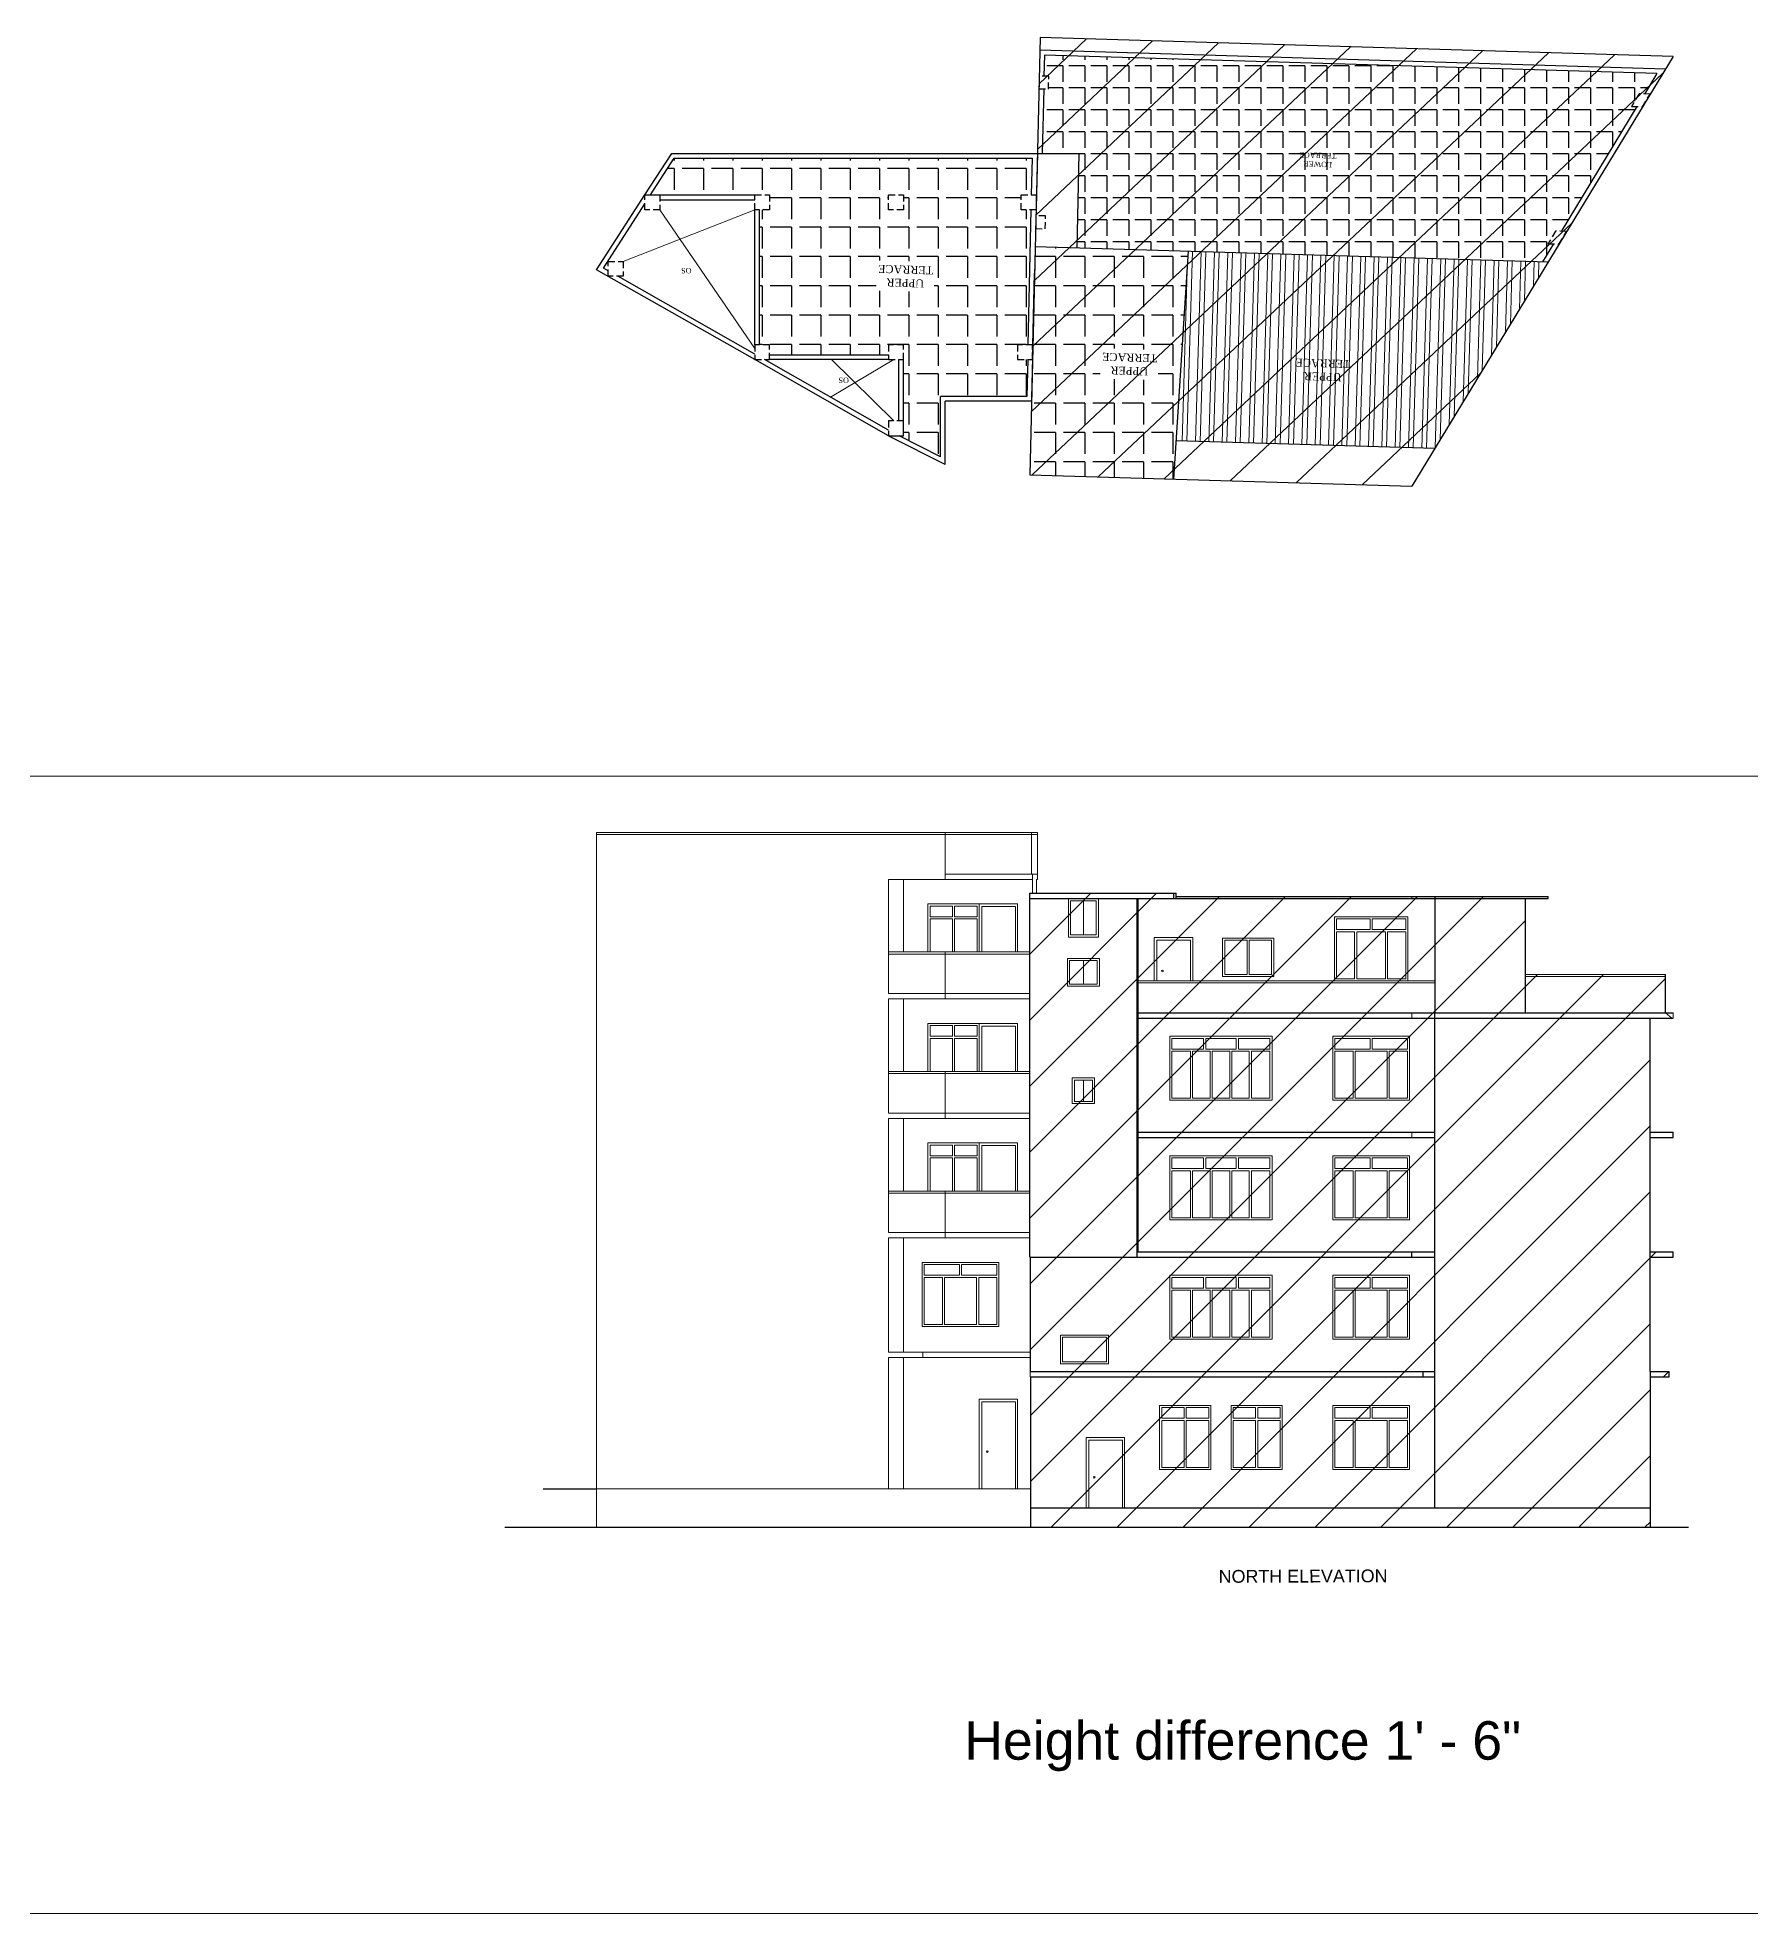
# Model space of a CAD drawing. Header units: inches. Extents: x 4069 to 291496, y -47643 to 12535.
# Drawn here: x 133233 to 134839, y -24547 to -22789 of the extents above; entities that cross this region are included whole.
import ezdxf

# ---------------------------------------------------------------- set-up
doc = ezdxf.new("R2010")
doc.units = ezdxf.units.IN
doc.header["$LTSCALE"] = 5
doc.header["$MEASUREMENT"] = 0
doc.linetypes.add('HIDDEN', pattern=[0.375, 0.25, -0.125])
for name, color, linetype, lineweight in [('A-WALL', 7, 'Continuous', 9), ('DOOR', 62, 'Continuous', 0), ('Railing', 43, 'Continuous', 18), ('win', 5, 'Continuous', 18)]:
    doc.layers.add(name, color=color, linetype=linetype, lineweight=lineweight)
for name, color, linetype in [('column', 4, 'Continuous'), ('TEXT', 6, 'Continuous'), ('WALL', 7, 'Continuous')]:
    doc.layers.add(name, color=color, linetype=linetype)
doc.styles.add('DIMTEXT', font='arial.ttf', dxfattribs={"height": 8})
doc.styles.add('ordinary', font='times.ttf')
doc.styles.get("Standard").update_dxf_attribs({"font": 'arial.ttf'})
pattern_1 = [(180, (260110.024, -46122.01), (-3e-15, -27.5), [20, -7.5]), (270, (260110.024, -46122.01), (27.5, -5e-15), [20, -7.5])]

msp = doc.modelspace()

# ---------------------------------------------------------------- hatches: boundary and pattern name
at = {"layer": 'A-WALL', "ltscale": 5}
h = msp.add_hatch(dxfattribs=at)
h.set_pattern_fill('STEEL', color=254, scale=100, angle=223.28998543, style=0)
h.set_pattern_definition([(268.28999, (148377.755, -24334.018), (12.494433, -0.373012), []), (268.28999, (148382.04, -24338.567), (12.494433, -0.373012), [])])
h.paths.add_polyline_path([(134463.13289, -23113.63856), (134409.54556, -23112.03838), (134410.25945, -23088.13141), (134463.84678, -23089.73158)], flags=24)
h.paths.add_polyline_path([(134300.9301, -23167.3412), (134543.19912, -23174.57396), (134649.53669, -22999.66928), (134312.20707, -22989.59856)])
at = {"layer": 'WALL', "linetype": 'ByBlock', "ltscale": 5, "true_color": 0xf8991e}
h = msp.add_hatch(dxfattribs=at)
h.set_pattern_fill('ANSI31', color=30, scale=350, angle=178.28998543)
h.set_pattern_definition([(223.29, (142927.443, -26365.693), (29.99899, -31.8453), [])])
h.paths.add_polyline_path([(134766.62748, -22807.07762), (134521.69265, -23209.94794), (134163.51496, -23199.25482), (134173.22914, -22789.36215)])
h = msp.add_hatch(dxfattribs=at)
h.set_pattern_fill('ANGLE', color=30, scale=75, angle=180)
h.set_pattern_definition([(180, (260110.024, -46122.01), (-3e-15, -20.625), [15, -5.625]), (270, (260110.024, -46122.01), (20.625, -4e-15), [15, -5.625])])
h.paths.add_polyline_path([(134451.14217, -22912.48122), (134415.41729, -22911.41444), (134415.89321, -22895.47645), (134451.6181, -22896.54324)], flags=24)
h.paths.add_polyline_path([(134209.66676, -22897.94453), (134207.56866, -22986.47466), (134644.36416, -22999.51486), (134654.52, -22982.81048), (134649.34747, -22982.65606), (134656.5163, -22970.86473), (134661.68882, -22971.01916), (134732.77966, -22854.0885), (134727.60714, -22853.93408), (134734.77596, -22842.14275), (134739.94849, -22842.29717), (134751.59783, -22823.13627), (134177.33629, -22805.99212), (134176.87427, -22825.48702), (134181.37235, -22825.6213), (134181.08803, -22837.61816), (134176.58995, -22837.48387), (134175.15708, -22897.94453)])
h = msp.add_hatch(dxfattribs=at)
h.set_pattern_fill('ANGLE', color=30, scale=100, angle=180)
h.set_pattern_definition(pattern_1)
h.paths.add_polyline_path([(133910.12209, -23077.22686), (133919.62209, -23077.22686), (133919.62209, -23086.72686), (134031.18888, -23086.72686), (134031.18888, -23077.22686), (134045.18888, -23077.22686), (134045.18888, -23091.22686), (134045.18888, -23162.61025), (134040.94286, -23162.61025), (134079.68888, -23182.31301), (134079.68888, -23125.72686), (134160.75626, -23125.72686), (134161.57388, -23091.22686), (134152.07515, -23091.22686), (134152.07515, -23077.22686), (134161.90568, -23077.22686), (134164.89848, -22950.94453), (134155.39975, -22950.94453), (134155.39975, -22936.94453), (134165.23027, -22936.94453), (134166.0479, -22902.44453), (133830.26381, -22902.44453), (133807.97057, -22936.94453), (133905.62209, -22936.94453), (133919.62209, -22936.94453), (133919.62209, -22950.94453), (133910.12209, -22950.94453)])
h.paths.add_polyline_path([(134045.18888, -22950.94453), (134031.18888, -22950.94453), (134031.18888, -22936.94453), (134045.18888, -22936.94453)], flags=16)
h.paths.add_polyline_path([(134074.54767, -22999.74381), (134020.37121, -22998.12604), (134019.52013, -23026.62722), (134073.6966, -23028.24498)], flags=16)
h = msp.add_hatch(dxfattribs=at)
h.set_pattern_fill('ANGLE', color=30, scale=100, angle=180)
h.set_pattern_definition(pattern_1)
h.paths.add_polyline_path([(134284.56521, -23082.15062), (134230.38875, -23080.53285), (134229.53767, -23109.03403), (134283.71414, -23110.65179)], flags=16)
h.paths.add_polyline_path([(134165.15087, -23130.22686), (134163.51496, -23199.25482), (134298.64937, -23203.28915), (134312.20707, -22989.59856), (134168.58529, -22985.31084)])
h = msp.add_hatch(dxfattribs=at)
h.set_pattern_fill('ANSI31', color=30, scale=350)
h.set_pattern_definition([(45, (126910.156, -20012.41), (-30.93592, 30.93592), [])])
h.paths.add_polyline_path([(134163.51496, -23591.376), (134163.51496, -23932.376), (134164.36791, -23932.376), (134164.36791, -24185.376), (134745.12101, -24185.376), (134745.12101, -24044.376), (134763.04307, -24044.376), (134763.04307, -24039.376), (134745.12101, -24039.376), (134745.12101, -23932.376), (134766.62748, -23932.376), (134766.62748, -23927.376), (134745.12101, -23927.376), (134745.12101, -23820.376), (134766.62748, -23820.376), (134766.62748, -23815.376), (134745.12101, -23815.376), (134745.12101, -23708.376), (134759.45866, -23708.376), (134766.62748, -23708.376), (134766.62748, -23703.376), (134759.45866, -23703.376), (134759.45866, -23667.376), (134628.03021, -23667.376), (134628.03021, -23594.376), (134301.19921, -23594.376), (134301.19921, -23591.376)])

# ---------------------------------------------------------------- linework, layer by layer
at = {"layer": 'A-WALL', "lineweight": 30}
for p, q in [((134173.22914, -22789.36215), (134163.51496, -23199.25482)), ((134759.45866, -22818.86894), (134172.94483, -22801.35901)), ((134766.62748, -22807.07762), (134173.22914, -22789.36215)), ((134177.33629, -22805.99212), (134176.87427, -22825.48702)), ((134751.59783, -22823.13627), (134177.33629, -22805.99212)), ((134766.62748, -22807.07762), (134521.69265, -23209.94794)), ((134176.58995, -22837.48387), (134175.15708, -22897.94453)), ((134751.59783, -22823.13627), (134739.94849, -22842.29717)), ((134732.77966, -22854.0885), (134661.68882, -22971.01916)), ((133802.61283, -22936.94453), (133827.81388, -22897.94453)), ((133807.97057, -22936.94453), (133830.26381, -22902.44453)), ((133827.81388, -22897.94453), (134209.66676, -22897.94453)), ((133830.26381, -22902.44453), (134166.0479, -22902.44453)), ((134170.65581, -22897.94453), (134165.22086, -23127.27367)), ((134165.23027, -22936.94453), (134166.0479, -22902.44453)), ((134209.66676, -22897.94453), (134207.56866, -22986.47466)), ((133757.37621, -23006.95064), (133802.61283, -22936.94453)), ((133802.61283, -22936.94453), (133905.62209, -22936.94453)), ((133816.61283, -22941.44453), (133905.62209, -22941.44453)), ((133763.74079, -23005.3925), (133802.61283, -22945.23592)), ((133905.62209, -23077.22686), (133905.62209, -22950.44453)), ((133910.12209, -23077.22686), (133910.12209, -22950.94453)), ((134161.90568, -23077.22686), (134164.89848, -22950.94453)), ((134168.58529, -22985.31084), (134649.53669, -22999.66928)), ((134298.64937, -23203.28915), (134312.20707, -22989.59856)), ((134654.52, -22982.81048), (134644.36416, -22999.51486)), ((133905.62209, -23091.22686), (133757.37621, -23006.95064)), ((133768.23545, -23007.94767), (133763.74079, -23005.3925)), ((133905.62209, -23086.05053), (133777.34086, -23013.124)), ((134166.07515, -23091.22686), (134167.9927, -23010.31529)), ((134031.18888, -23162.61025), (133905.62209, -23091.22686)), ((134031.18888, -23157.43392), (133914.72751, -23091.22686)), ((133919.62209, -23086.72686), (134031.18888, -23086.72686)), ((134031.18888, -23091.22686), (133919.62209, -23091.22686)), ((134040.68888, -23148.61025), (134040.68888, -23091.22686)), ((134045.18888, -23162.61025), (134045.18888, -23091.22686)), ((134161.57388, -23091.22686), (134160.75626, -23125.72686)), ((134166.07515, -23091.22686), (134165.15087, -23130.22686)), ((134079.68888, -23182.31301), (134079.68888, -23125.72686)), ((134160.75626, -23125.72686), (134079.68888, -23125.72686)), ((134084.18888, -23189.64971), (134084.18888, -23130.22686)), ((134165.15087, -23130.22686), (134084.18888, -23130.22686)), ((134031.18888, -23162.61025), (134045.18888, -23162.61025)), ((134032.66269, -23163.4481), (134031.18888, -23162.61025)), ((134084.18888, -23189.64971), (134032.66269, -23163.4481)), ((134079.68888, -23182.31301), (134040.94286, -23162.61025)), ((134543.19912, -23174.57396), (134300.9301, -23167.3412)), ((134163.51496, -23199.25482), (134521.69265, -23209.94794))]:
    msp.add_line(p, q, dxfattribs=at)
at = {"layer": 'A-WALL', "ltscale": 5}
for p, q in [((133905.62209, -22950.94453), (133782.23545, -22999.124)), ((133816.61283, -22950.94453), (133905.62209, -23080.8742)), ((134036.18888, -23091.22686), (133976.78711, -23126.50708)), ((134036.18888, -23148.61025), (133977.5109, -23091.22686)), ((133757.37621, -23573.376), (133757.37621, -23534.376)), ((134084.18888, -23534.376), (134084.18888, -23578.376)), ((134165.15087, -23534.376), (134165.15087, -23573.376)), ((134170.65581, -23534.376), (134170.65581, -23578.376)), ((133757.37621, -24185.376), (133757.37621, -23573.376)), ((134084.18888, -23573.376), (134170.65581, -23573.376)), ((134166.07515, -23591.376), (134166.07515, -23573.376)), ((134031.18888, -23578.376), (134166.07515, -23578.376)), ((134031.18888, -23578.376), (134031.18888, -23685.376)), ((134045.18888, -23646.376), (134045.18888, -23578.376)), ((134169.73154, -23591.376), (134169.73154, -23578.376)), ((134170.65581, -23578.376), (134169.73154, -23578.376)), ((134521.69265, -23594.376), (134521.69265, -23596.376)), ((134084.18888, -23685.376), (134084.18888, -23646.376)), ((134031.18888, -23685.376), (134163.51496, -23685.376)), ((134031.18888, -23690.376), (134163.51496, -23690.376)), ((134031.18888, -23690.376), (134031.18888, -23797.376)), ((134045.18888, -23758.376), (134045.18888, -23690.376)), ((134084.18888, -23685.376), (134084.18888, -23690.376)), ((134521.69265, -23703.376), (134521.69265, -23708.376)), ((134765.56231, -23708.376), (134759.45866, -23703.376)), ((134766.62748, -23708.376), (134766.62748, -23703.376)), ((134084.18888, -23797.376), (134084.18888, -23758.376)), ((134031.18888, -23797.376), (134163.51496, -23797.376)), ((134031.18888, -23802.376), (134163.51496, -23802.376)), ((134031.18888, -23802.376), (134031.18888, -23909.376)), ((134045.18888, -23870.376), (134045.18888, -23802.376)), ((134084.18888, -23797.376), (134084.18888, -23802.376)), ((134521.69265, -23820.376), (134521.69265, -23815.376)), ((134084.18888, -23909.376), (134084.18888, -23870.376)), ((134031.18888, -23909.376), (134163.51496, -23909.376)), ((134084.18888, -23909.376), (134084.18888, -23914.376)), ((134031.18888, -23914.376), (134163.51496, -23914.376)), ((134031.18888, -24021.376), (134031.18888, -23914.376)), ((134045.18888, -24021.376), (134045.18888, -23914.376)), ((134031.18888, -24021.376), (134164.36791, -24021.376)), ((134031.18888, -24026.376), (134164.36791, -24026.376)), ((134031.18888, -24149.376), (134031.18888, -24026.376)), ((134045.18888, -24149.376), (134045.18888, -24026.376)), ((134063.18888, -24026.376), (134063.18888, -24021.376)), ((134163.94143, -24044.376), (134163.94143, -24039.376)), ((133757.37621, -24149.376), (134164.36791, -24149.376))]:
    msp.add_line(p, q, dxfattribs=at)
msp.add_lwpolyline([(131627.1187, -23481.74619), (137443.05024, -23481.74619), (137443.05024, -24547.45177), (131627.1187, -24547.45177)], close=True, dxfattribs=at)
for centre in [(134287.96585, -23664.14055), (134123.72467, -24114.626), (134223.99427, -24138.626)]:
    msp.add_circle(centre, 0.7664, dxfattribs=at)
at = {"layer": 'DOOR', "lineweight": 13}
for p, q in [((134116.07515, -23646.376), (134116.07515, -23601.376)), ((134116.07515, -23601.376), (134116.07515, -23646.376)), ((134116.07515, -23601.376), (134152.07515, -23601.376)), ((134118.57515, -23603.876), (134118.57515, -23646.376)), ((134118.57515, -23603.876), (134150.07515, -23603.876)), ((134150.07515, -23646.376), (134150.07515, -23603.876)), ((134152.07515, -23646.376), (134152.07515, -23601.376)), ((134280.31633, -23673.376), (134280.31633, -23632.89055)), ((134280.31633, -23632.89055), (134280.31633, -23673.376)), ((134280.31633, -23632.89055), (134316.3003, -23632.89055)), ((134282.81633, -23635.39055), (134282.81633, -23673.376)), ((134282.81633, -23635.39055), (134314.3003, -23635.39055)), ((134314.3003, -23673.376), (134314.3003, -23635.39055)), ((134316.3003, -23673.376), (134316.3003, -23632.89055)), ((134116.07515, -23758.376), (134116.07515, -23713.376)), ((134116.07515, -23713.376), (134116.07515, -23758.376)), ((134116.07515, -23713.376), (134152.07515, -23713.376)), ((134118.57515, -23715.876), (134118.57515, -23758.376)), ((134118.57515, -23715.876), (134150.07515, -23715.876)), ((134150.07515, -23758.376), (134150.07515, -23715.876)), ((134152.07515, -23758.376), (134152.07515, -23713.376)), ((134116.07515, -23870.376), (134116.07515, -23825.376)), ((134116.07515, -23825.376), (134116.07515, -23870.376)), ((134116.07515, -23825.376), (134152.07515, -23825.376)), ((134118.57515, -23827.876), (134118.57515, -23870.376)), ((134118.57515, -23827.876), (134150.07515, -23827.876)), ((134150.07515, -23870.376), (134150.07515, -23827.876)), ((134152.07515, -23870.376), (134152.07515, -23825.376)), ((134116.07515, -24142.44414), (134116.07515, -24065.376)), ((134116.07515, -24065.376), (134116.07515, -24149.376)), ((134116.07515, -24065.376), (134152.07515, -24065.376)), ((134118.57515, -24067.876), (134118.57515, -24149.376)), ((134118.57515, -24067.876), (134150.07515, -24067.876)), ((134150.07515, -24149.376), (134150.07515, -24067.876)), ((134152.07515, -24149.376), (134152.07515, -24065.376)), ((134216.34475, -24160.44414), (134216.34475, -24101.376)), ((134216.34475, -24101.376), (134216.34475, -24167.376)), ((134216.34475, -24101.376), (134252.32872, -24101.376)), ((134252.32872, -24167.376), (134252.32872, -24101.376)), ((134218.84475, -24103.876), (134218.84475, -24167.376)), ((134218.84475, -24103.876), (134250.32872, -24103.876)), ((134250.32872, -24167.376), (134250.32872, -24103.876))]:
    msp.add_line(p, q, dxfattribs=at)
at = {"layer": 'Railing', "color": 30}
for p, q in [((133757.37621, -23534.376), (134170.65581, -23534.376)), ((133757.37621, -23536.376), (134170.65581, -23536.376)), ((134031.18888, -23646.376), (134163.51496, -23646.376)), ((134031.18888, -23648.376), (134163.51496, -23648.376)), ((134265.32301, -23673.376), (134543.19912, -23673.376)), ((134265.32301, -23675.376), (134543.19912, -23675.376)), ((134628.03021, -23667.376), (134759.45866, -23667.376)), ((134628.03021, -23669.376), (134759.45866, -23669.376)), ((134031.18888, -23758.376), (134163.51496, -23758.376)), ((134031.18888, -23760.376), (134163.51496, -23760.376)), ((134031.18888, -23870.376), (134163.51496, -23870.376)), ((134031.18888, -23872.376), (134163.51496, -23872.376))]:
    msp.add_line(p, q, dxfattribs=at)
at = {"layer": 'WALL', "color": 2, "linetype": 'ByBlock', "ltscale": 5}
for p, q in [((134163.51496, -23591.376), (134300.9301, -23591.376)), ((134163.51496, -23927.376), (134163.51496, -23591.376)), ((134298.64937, -23596.376), (134298.64937, -23591.376)), ((134300.9301, -23596.376), (134300.9301, -23591.376)), ((134163.51496, -23596.376), (134300.9301, -23596.376)), ((134264.24874, -23932.376), (134264.24874, -23596.376)), ((134265.32301, -23927.376), (134265.32301, -23596.376)), ((134300.9301, -23594.376), (134649.53669, -23594.376)), ((134300.9301, -23596.376), (134649.53669, -23596.376)), ((134543.19912, -23594.376), (134543.19912, -23703.376)), ((134628.03021, -23596.376), (134628.03021, -23703.376)), ((134649.53669, -23596.376), (134649.53669, -23594.376)), ((134759.45866, -23703.376), (134759.45866, -23667.376)), ((134265.32301, -23703.376), (134628.03021, -23703.376)), ((134265.32301, -23708.376), (134543.19912, -23708.376)), ((134543.19912, -24167.376), (134543.19912, -23703.376)), ((134543.19912, -23708.376), (134766.62748, -23708.376)), ((134628.03021, -23703.376), (134766.62748, -23703.376)), ((134745.12101, -23927.376), (134745.12101, -23708.376)), ((134265.32301, -23815.376), (134543.19912, -23815.376)), ((134265.32301, -23820.376), (134543.19912, -23820.376)), ((134745.12101, -23815.376), (134766.62748, -23815.376)), ((134745.12101, -23820.376), (134766.62748, -23820.376)), ((134766.62748, -23820.376), (134766.62748, -23815.376)), ((134163.51496, -23932.376), (134163.51496, -23927.376)), ((134264.24874, -23927.376), (134543.19912, -23927.376)), ((134521.69265, -23932.376), (134521.69265, -23927.376)), ((134745.12101, -23927.376), (134766.62748, -23927.376)), ((134745.12101, -24039.376), (134745.12101, -23927.376)), ((134766.62748, -23932.376), (134766.62748, -23927.376)), ((134163.51496, -23932.376), (134543.19912, -23932.376)), ((134164.36791, -24039.376), (134164.36791, -23932.376)), ((134745.12101, -23932.376), (134766.62748, -23932.376)), ((134163.94143, -24039.376), (134543.19912, -24039.376)), ((134163.94143, -24044.376), (134543.19912, -24044.376)), ((134164.36791, -24044.376), (134164.36791, -24185.376)), ((134532.44589, -24044.376), (134532.44589, -24039.376)), ((134745.12101, -24039.376), (134763.04307, -24039.376)), ((134745.12101, -24039.376), (134745.12101, -24185.376)), ((134745.12101, -24044.376), (134763.04307, -24044.376)), ((134763.04307, -24044.376), (134763.04307, -24039.376)), ((133707.29732, -24149.376), (133757.37621, -24149.376)), ((134164.36791, -24167.376), (134745.12101, -24167.376)), ((133671.29732, -24185.376), (134781.12101, -24185.376))]:
    msp.add_line(p, q, dxfattribs=at)
at = {"layer": 'WALL', "color": 2, "linetype": 'HIDDEN', "ltscale": 5}
for points in [[(134181.08803, -22837.61816), (134181.37235, -22825.6213), (134172.37619, -22825.35273), (134172.09187, -22837.34959)], [(134745.12101, -22842.4516), (134734.77596, -22842.14275), (134727.60714, -22853.93408), (134737.95219, -22854.24292)], [(133816.61283, -22950.94453), (133802.61283, -22950.94453), (133802.61283, -22936.94453), (133816.61283, -22936.94453)], [(133919.62209, -22950.94453), (133905.62209, -22950.94453), (133905.62209, -22936.94453), (133919.62209, -22936.94453)], [(134045.18888, -22950.94453), (134031.18888, -22950.94453), (134031.18888, -22936.94453), (134045.18888, -22936.94453)], [(134169.39975, -22950.94453), (134155.39975, -22950.94453), (134155.39975, -22936.94453), (134169.39975, -22936.94453)], [(134177.98423, -22968.58387), (134178.26855, -22956.58701), (134169.27239, -22956.31843), (134168.98807, -22968.31529)], [(134177.98423, -22968.58387), (134178.26855, -22956.58701), (134169.27239, -22956.31843), (134168.98807, -22968.31529)], [(134666.86134, -22971.17358), (134656.5163, -22970.86473), (134649.34747, -22982.65606), (134659.69252, -22982.9649)], [(133782.23545, -23013.124), (133768.23545, -23013.124), (133768.23545, -22999.124), (133782.23545, -22999.124)], [(133919.62209, -23077.22686), (133905.62209, -23077.22686), (133905.62209, -23091.22686), (133919.62209, -23091.22686)], [(134045.18888, -23077.22686), (134031.18888, -23077.22686), (134031.18888, -23091.22686), (134045.18888, -23091.22686)], [(134166.07515, -23077.22686), (134152.07515, -23077.22686), (134152.07515, -23091.22686), (134166.07515, -23091.22686)], [(134045.18888, -23148.61025), (134031.18888, -23148.61025), (134031.18888, -23162.61025), (134045.18888, -23162.61025)]]:
    msp.add_lwpolyline(points, close=True, dxfattribs=at)
at = {"layer": 'win'}
for p, q in [((134068.07515, -23601.376), (134116.07515, -23601.376)), ((134068.07515, -23646.376), (134068.07515, -23601.376)), ((134070.07515, -23603.376), (134091.07515, -23603.376)), ((134070.07515, -23613.376), (134070.07515, -23603.376)), ((134091.07515, -23613.376), (134091.07515, -23603.376)), ((134093.07515, -23603.376), (134114.07515, -23603.376)), ((134093.07515, -23613.376), (134093.07515, -23603.376)), ((134114.07515, -23613.376), (134114.07515, -23603.376)), ((134116.07515, -23646.376), (134116.07515, -23601.376)), ((134199.86806, -23596.376), (134199.86806, -23632.376)), ((134199.86806, -23596.376), (134227.86806, -23596.376)), ((134201.86806, -23598.376), (134201.86806, -23630.376)), ((134201.86806, -23598.376), (134225.86806, -23598.376)), ((134213.86806, -23598.376), (134213.86806, -23630.376)), ((134225.86806, -23598.376), (134225.86806, -23630.376)), ((134227.86806, -23596.376), (134227.86806, -23632.376)), ((134070.07515, -23613.376), (134091.07515, -23613.376)), ((134070.07515, -23646.376), (134070.07515, -23615.376)), ((134070.07515, -23615.376), (134091.07515, -23615.376)), ((134091.07515, -23615.376), (134091.07515, -23646.376)), ((134093.07515, -23613.376), (134114.07515, -23613.376)), ((134093.07515, -23615.376), (134114.07515, -23615.376)), ((134093.07515, -23615.376), (134093.07515, -23646.376)), ((134114.07515, -23646.376), (134114.07515, -23615.376)), ((134449.12142, -23613.376), (134518.09069, -23613.376)), ((134449.12142, -23673.376), (134449.12142, -23613.376)), ((134451.12142, -23615.376), (134482.62208, -23615.376)), ((134451.12142, -23625.376), (134451.12142, -23615.376)), ((134451.12142, -23625.376), (134482.62208, -23625.376)), ((134451.12142, -23627.376), (134468.12208, -23627.376)), ((134451.12142, -23671.376), (134451.12142, -23627.376)), ((134468.12208, -23627.376), (134468.12208, -23671.376)), ((134470.12208, -23627.376), (134497.09069, -23627.376)), ((134470.12208, -23627.376), (134470.12208, -23671.376)), ((134482.62208, -23625.376), (134482.62208, -23615.376)), ((134484.62208, -23615.376), (134516.09069, -23615.376)), ((134484.62208, -23625.376), (134484.62208, -23615.376)), ((134484.62208, -23625.376), (134516.09069, -23625.376)), ((134497.09069, -23627.376), (134497.09069, -23671.376)), ((134499.09069, -23627.376), (134516.09069, -23627.376)), ((134499.09069, -23627.376), (134499.09069, -23671.376)), ((134516.09069, -23625.376), (134516.09069, -23615.376)), ((134516.09069, -23671.376), (134516.09069, -23627.376)), ((134518.09069, -23673.376), (134518.09069, -23613.376)), ((134227.86806, -23632.376), (134199.86806, -23632.376)), ((134225.86806, -23630.376), (134201.86806, -23630.376)), ((134344.28783, -23633.376), (134392.26646, -23633.376)), ((134344.28783, -23669.376), (134344.28783, -23633.376)), ((134346.28783, -23667.376), (134346.28783, -23635.376)), ((134346.28783, -23635.376), (134367.27714, -23635.376)), ((134367.27714, -23635.376), (134367.27714, -23667.376)), ((134369.27714, -23635.376), (134369.27714, -23667.376)), ((134369.27714, -23635.376), (134390.26646, -23635.376)), ((134390.26646, -23667.376), (134390.26646, -23635.376)), ((134392.26646, -23669.376), (134392.26646, -23633.376)), ((134198.87474, -23652.376), (134198.87474, -23678.376)), ((134198.87474, -23652.376), (134228.86138, -23652.376)), ((134200.87474, -23654.376), (134200.87474, -23676.376)), ((134200.87474, -23654.376), (134226.86138, -23654.376)), ((134213.86806, -23654.376), (134213.86806, -23676.376)), ((134226.86138, -23654.376), (134226.86138, -23676.376)), ((134228.86138, -23652.376), (134228.86138, -23678.376)), ((134228.86138, -23678.376), (134198.87474, -23678.376)), ((134226.86138, -23676.376), (134200.87474, -23676.376)), ((134344.28783, -23669.376), (134392.26646, -23669.376)), ((134346.28783, -23667.376), (134367.27714, -23667.376)), ((134369.27714, -23667.376), (134390.26646, -23667.376)), ((134449.12142, -23673.376), (134518.09069, -23673.376)), ((134451.12142, -23671.376), (134468.12208, -23671.376)), ((134470.12208, -23671.376), (134497.09069, -23671.376)), ((134499.09069, -23671.376), (134516.09069, -23671.376)), ((134068.07515, -23713.376), (134116.07515, -23713.376)), ((134068.07515, -23758.376), (134068.07515, -23713.376)), ((134070.07515, -23715.376), (134091.07515, -23715.376)), ((134070.07515, -23725.376), (134070.07515, -23715.376)), ((134091.07515, -23725.376), (134091.07515, -23715.376)), ((134093.07515, -23715.376), (134114.07515, -23715.376)), ((134093.07515, -23725.376), (134093.07515, -23715.376)), ((134114.07515, -23725.376), (134114.07515, -23715.376)), ((134116.07515, -23758.376), (134116.07515, -23713.376)), ((134070.07515, -23725.376), (134091.07515, -23725.376)), ((134070.07515, -23758.376), (134070.07515, -23727.376)), ((134070.07515, -23727.376), (134091.07515, -23727.376)), ((134091.07515, -23727.376), (134091.07515, -23758.376)), ((134093.07515, -23725.376), (134114.07515, -23725.376)), ((134093.07515, -23727.376), (134114.07515, -23727.376)), ((134093.07515, -23727.376), (134093.07515, -23758.376)), ((134114.07515, -23758.376), (134114.07515, -23727.376)), ((134294.80988, -23725.376), (134390.76712, -23725.376)), ((134294.80988, -23785.376), (134294.80988, -23725.376)), ((134296.80988, -23727.376), (134326.47654, -23727.376)), ((134296.80988, -23737.376), (134296.80988, -23727.376)), ((134326.47654, -23727.376), (134326.47654, -23737.376)), ((134328.47654, -23727.376), (134357.10046, -23727.376)), ((134328.47654, -23727.376), (134328.47654, -23737.376)), ((134357.10046, -23727.376), (134357.10046, -23737.376)), ((134359.10046, -23727.376), (134388.76712, -23727.376)), ((134359.10046, -23727.376), (134359.10046, -23737.376)), ((134388.76712, -23737.376), (134388.76712, -23727.376)), ((134390.76712, -23785.376), (134390.76712, -23725.376)), ((134447.62208, -23725.376), (134519.59002, -23725.376)), ((134447.62208, -23785.376), (134447.62208, -23725.376)), ((134449.62208, -23727.376), (134482.62208, -23727.376)), ((134449.62208, -23737.376), (134449.62208, -23727.376)), ((134482.62208, -23737.376), (134482.62208, -23727.376)), ((134484.62208, -23727.376), (134517.59002, -23727.376)), ((134484.62208, -23737.376), (134484.62208, -23727.376)), ((134517.59002, -23737.376), (134517.59002, -23727.376)), ((134519.59002, -23785.376), (134519.59002, -23725.376)), ((134296.80988, -23737.376), (134326.47654, -23737.376)), ((134296.80988, -23739.376), (134314.20988, -23739.376)), ((134296.80988, -23783.376), (134296.80988, -23739.376)), ((134314.20988, -23739.376), (134314.20988, -23783.376)), ((134316.20988, -23739.376), (134332.60988, -23739.376)), ((134316.20988, -23739.376), (134316.20988, -23783.376)), ((134328.47654, -23737.376), (134357.10046, -23737.376)), ((134332.60988, -23739.376), (134332.60988, -23783.376)), ((134334.60988, -23739.376), (134350.96712, -23739.376)), ((134334.60988, -23739.376), (134334.60988, -23783.376)), ((134350.96712, -23739.376), (134350.96712, -23783.376)), ((134352.96712, -23739.376), (134369.36712, -23739.376)), ((134352.96712, -23739.376), (134352.96712, -23783.376)), ((134359.10046, -23737.376), (134388.76712, -23737.376)), ((134369.36712, -23739.376), (134369.36712, -23783.376)), ((134371.36712, -23739.376), (134388.76712, -23739.376)), ((134371.36712, -23739.376), (134371.36712, -23783.376)), ((134388.76712, -23783.376), (134388.76712, -23739.376)), ((134449.62208, -23737.376), (134482.62208, -23737.376)), ((134449.62208, -23739.376), (134466.62208, -23739.376)), ((134449.62208, -23783.376), (134449.62208, -23739.376)), ((134466.62208, -23739.376), (134466.62208, -23783.376)), ((134468.62208, -23739.376), (134498.59002, -23739.376)), ((134468.62208, -23739.376), (134468.62208, -23783.376)), ((134484.62208, -23737.376), (134517.59002, -23737.376)), ((134498.59002, -23739.376), (134498.59002, -23783.376)), ((134500.59002, -23739.376), (134517.59002, -23739.376)), ((134500.59002, -23739.376), (134500.59002, -23783.376)), ((134517.59002, -23783.376), (134517.59002, -23739.376)), ((134203.38652, -23764.376), (134203.38652, -23788.376)), ((134203.38652, -23764.376), (134224.37717, -23764.376)), ((134205.38652, -23766.376), (134205.38652, -23786.376)), ((134205.38652, -23766.376), (134222.37717, -23766.376)), ((134213.88185, -23766.376), (134213.88185, -23786.376)), ((134222.37717, -23766.376), (134222.37717, -23786.376)), ((134224.37717, -23764.376), (134224.37717, -23788.376)), ((134222.37717, -23786.376), (134205.38652, -23786.376)), ((134294.80988, -23785.376), (134390.76712, -23785.376)), ((134296.80988, -23783.376), (134314.20988, -23783.376)), ((134316.20988, -23783.376), (134332.60988, -23783.376)), ((134334.60988, -23783.376), (134350.96712, -23783.376)), ((134352.96712, -23783.376), (134369.36712, -23783.376)), ((134371.36712, -23783.376), (134388.76712, -23783.376)), ((134447.62208, -23785.376), (134519.59002, -23785.376)), ((134449.62208, -23783.376), (134466.62208, -23783.376)), ((134468.62208, -23783.376), (134498.59002, -23783.376)), ((134500.59002, -23783.376), (134517.59002, -23783.376)), ((134224.37717, -23788.376), (134203.38652, -23788.376)), ((134068.07515, -23825.376), (134116.07515, -23825.376)), ((134068.07515, -23870.376), (134068.07515, -23825.376)), ((134070.07515, -23827.376), (134091.07515, -23827.376)), ((134070.07515, -23837.376), (134070.07515, -23827.376)), ((134070.07515, -23837.376), (134091.07515, -23837.376)), ((134070.07515, -23870.376), (134070.07515, -23839.376)), ((134070.07515, -23839.376), (134091.07515, -23839.376)), ((134091.07515, -23837.376), (134091.07515, -23827.376)), ((134091.07515, -23839.376), (134091.07515, -23870.376)), ((134093.07515, -23827.376), (134114.07515, -23827.376)), ((134093.07515, -23837.376), (134093.07515, -23827.376)), ((134093.07515, -23837.376), (134114.07515, -23837.376)), ((134093.07515, -23839.376), (134114.07515, -23839.376)), ((134093.07515, -23839.376), (134093.07515, -23870.376)), ((134114.07515, -23837.376), (134114.07515, -23827.376)), ((134114.07515, -23870.376), (134114.07515, -23839.376)), ((134116.07515, -23870.376), (134116.07515, -23825.376)), ((134294.80988, -23837.376), (134390.76712, -23837.376)), ((134294.80988, -23897.376), (134294.80988, -23837.376)), ((134296.80988, -23839.376), (134326.47654, -23839.376)), ((134296.80988, -23849.376), (134296.80988, -23839.376)), ((134326.47654, -23839.376), (134326.47654, -23849.376)), ((134328.47654, -23839.376), (134357.10046, -23839.376)), ((134328.47654, -23839.376), (134328.47654, -23849.376)), ((134357.10046, -23839.376), (134357.10046, -23849.376)), ((134359.10046, -23839.376), (134388.76712, -23839.376)), ((134359.10046, -23839.376), (134359.10046, -23849.376)), ((134388.76712, -23849.376), (134388.76712, -23839.376)), ((134390.76712, -23897.376), (134390.76712, -23837.376)), ((134447.62208, -23837.376), (134519.59002, -23837.376)), ((134447.62208, -23897.376), (134447.62208, -23837.376)), ((134449.62208, -23839.376), (134482.62208, -23839.376)), ((134449.62208, -23849.376), (134449.62208, -23839.376)), ((134482.62208, -23849.376), (134482.62208, -23839.376)), ((134484.62208, -23839.376), (134517.59002, -23839.376)), ((134484.62208, -23849.376), (134484.62208, -23839.376)), ((134517.59002, -23849.376), (134517.59002, -23839.376)), ((134519.59002, -23897.376), (134519.59002, -23837.376)), ((134296.80988, -23849.376), (134326.47654, -23849.376)), ((134296.80988, -23851.376), (134314.20988, -23851.376)), ((134296.80988, -23895.376), (134296.80988, -23851.376)), ((134314.20988, -23851.376), (134314.20988, -23895.376)), ((134316.20988, -23851.376), (134332.60988, -23851.376)), ((134316.20988, -23851.376), (134316.20988, -23895.376)), ((134328.47654, -23849.376), (134357.10046, -23849.376)), ((134332.60988, -23851.376), (134332.60988, -23895.376)), ((134334.60988, -23851.376), (134350.96712, -23851.376)), ((134334.60988, -23851.376), (134334.60988, -23895.376)), ((134350.96712, -23851.376), (134350.96712, -23895.376)), ((134352.96712, -23851.376), (134369.36712, -23851.376)), ((134352.96712, -23851.376), (134352.96712, -23895.376)), ((134359.10046, -23849.376), (134388.76712, -23849.376)), ((134369.36712, -23851.376), (134369.36712, -23895.376)), ((134371.36712, -23851.376), (134388.76712, -23851.376)), ((134371.36712, -23851.376), (134371.36712, -23895.376)), ((134388.76712, -23895.376), (134388.76712, -23851.376)), ((134449.62208, -23849.376), (134482.62208, -23849.376)), ((134449.62208, -23851.376), (134466.62208, -23851.376)), ((134449.62208, -23895.376), (134449.62208, -23851.376)), ((134466.62208, -23851.376), (134466.62208, -23895.376)), ((134468.62208, -23851.376), (134498.59002, -23851.376)), ((134468.62208, -23851.376), (134468.62208, -23895.376)), ((134484.62208, -23849.376), (134517.59002, -23849.376)), ((134498.59002, -23851.376), (134498.59002, -23895.376)), ((134500.59002, -23851.376), (134517.59002, -23851.376)), ((134500.59002, -23851.376), (134500.59002, -23895.376)), ((134517.59002, -23895.376), (134517.59002, -23851.376)), ((134294.80988, -23897.376), (134390.76712, -23897.376)), ((134296.80988, -23895.376), (134314.20988, -23895.376)), ((134316.20988, -23895.376), (134332.60988, -23895.376)), ((134334.60988, -23895.376), (134350.96712, -23895.376)), ((134352.96712, -23895.376), (134369.36712, -23895.376)), ((134371.36712, -23895.376), (134388.76712, -23895.376)), ((134447.62208, -23897.376), (134519.59002, -23897.376)), ((134449.62208, -23895.376), (134466.62208, -23895.376)), ((134468.62208, -23895.376), (134498.59002, -23895.376)), ((134500.59002, -23895.376), (134517.59002, -23895.376)), ((134062.63202, -23937.376), (134134.63202, -23937.376)), ((134062.63202, -23997.376), (134062.63202, -23937.376)), ((134064.63202, -23939.376), (134097.66408, -23939.376)), ((134064.63202, -23949.376), (134064.63202, -23939.376)), ((134097.66408, -23949.376), (134097.66408, -23939.376)), ((134099.66408, -23939.376), (134132.63202, -23939.376)), ((134099.66408, -23949.376), (134099.66408, -23939.376)), ((134132.63202, -23949.376), (134132.63202, -23939.376)), ((134134.63202, -23997.376), (134134.63202, -23937.376)), ((134064.63202, -23949.376), (134097.66408, -23949.376)), ((134064.63202, -23951.376), (134081.63202, -23951.376)), ((134064.63202, -23995.376), (134064.63202, -23951.376)), ((134081.63202, -23951.376), (134081.63202, -23995.376)), ((134083.63202, -23951.376), (134113.63202, -23951.376)), ((134083.63202, -23951.376), (134083.63202, -23995.376)), ((134099.66408, -23949.376), (134132.63202, -23949.376)), ((134113.63202, -23951.376), (134113.63202, -23995.376)), ((134115.63202, -23951.376), (134132.63202, -23951.376)), ((134115.63202, -23951.376), (134115.63202, -23995.376)), ((134132.63202, -23995.376), (134132.63202, -23951.376)), ((134294.80988, -23949.376), (134390.76712, -23949.376)), ((134294.80988, -24009.376), (134294.80988, -23949.376)), ((134296.80988, -23951.376), (134326.47654, -23951.376)), ((134296.80988, -23961.376), (134296.80988, -23951.376)), ((134296.80988, -23961.376), (134326.47654, -23961.376)), ((134326.47654, -23951.376), (134326.47654, -23961.376)), ((134328.47654, -23951.376), (134357.10046, -23951.376)), ((134328.47654, -23951.376), (134328.47654, -23961.376)), ((134328.47654, -23961.376), (134357.10046, -23961.376)), ((134357.10046, -23951.376), (134357.10046, -23961.376)), ((134359.10046, -23951.376), (134388.76712, -23951.376)), ((134359.10046, -23951.376), (134359.10046, -23961.376)), ((134359.10046, -23961.376), (134388.76712, -23961.376)), ((134388.76712, -23961.376), (134388.76712, -23951.376)), ((134390.76712, -24009.376), (134390.76712, -23949.376)), ((134447.62208, -23949.376), (134519.59002, -23949.376)), ((134447.62208, -24009.376), (134447.62208, -23949.376)), ((134449.62208, -23951.376), (134482.62208, -23951.376)), ((134449.62208, -23961.376), (134449.62208, -23951.376)), ((134449.62208, -23961.376), (134482.62208, -23961.376)), ((134482.62208, -23961.376), (134482.62208, -23951.376)), ((134484.62208, -23951.376), (134517.59002, -23951.376)), ((134484.62208, -23961.376), (134484.62208, -23951.376)), ((134484.62208, -23961.376), (134517.59002, -23961.376)), ((134517.59002, -23961.376), (134517.59002, -23951.376)), ((134519.59002, -24009.376), (134519.59002, -23949.376)), ((134296.80988, -23963.376), (134314.20988, -23963.376)), ((134296.80988, -24007.376), (134296.80988, -23963.376)), ((134314.20988, -23963.376), (134314.20988, -24007.376)), ((134316.20988, -23963.376), (134332.60988, -23963.376)), ((134316.20988, -23963.376), (134316.20988, -24007.376)), ((134332.60988, -23963.376), (134332.60988, -24007.376)), ((134334.60988, -23963.376), (134350.96712, -23963.376)), ((134334.60988, -23963.376), (134334.60988, -24007.376)), ((134350.96712, -23963.376), (134350.96712, -24007.376)), ((134352.96712, -23963.376), (134369.36712, -23963.376)), ((134352.96712, -23963.376), (134352.96712, -24007.376)), ((134369.36712, -23963.376), (134369.36712, -24007.376)), ((134371.36712, -23963.376), (134388.76712, -23963.376)), ((134371.36712, -23963.376), (134371.36712, -24007.376)), ((134388.76712, -24007.376), (134388.76712, -23963.376)), ((134449.62208, -23963.376), (134466.62208, -23963.376)), ((134449.62208, -24007.376), (134449.62208, -23963.376)), ((134466.62208, -23963.376), (134466.62208, -24007.376)), ((134468.62208, -23963.376), (134498.59002, -23963.376)), ((134468.62208, -23963.376), (134468.62208, -24007.376)), ((134498.59002, -23963.376), (134498.59002, -24007.376)), ((134500.59002, -23963.376), (134517.59002, -23963.376)), ((134500.59002, -23963.376), (134500.59002, -24007.376)), ((134517.59002, -24007.376), (134517.59002, -23963.376)), ((134062.63202, -23997.376), (134134.63202, -23997.376)), ((134064.63202, -23995.376), (134081.63202, -23995.376)), ((134083.63202, -23995.376), (134113.63202, -23995.376)), ((134115.63202, -23995.376), (134132.63202, -23995.376)), ((134237.32169, -24005.376), (134192.34173, -24005.376)), ((134192.34173, -24005.376), (134192.34173, -24032.376)), ((134235.32169, -24007.376), (134194.34173, -24007.376)), ((134194.34173, -24007.376), (134194.34173, -24030.376)), ((134235.32169, -24030.376), (134235.32169, -24007.376)), ((134237.32169, -24032.376), (134237.32169, -24005.376)), ((134294.80988, -24009.376), (134390.76712, -24009.376)), ((134296.80988, -24007.376), (134314.20988, -24007.376)), ((134316.20988, -24007.376), (134332.60988, -24007.376)), ((134334.60988, -24007.376), (134350.96712, -24007.376)), ((134352.96712, -24007.376), (134369.36712, -24007.376)), ((134371.36712, -24007.376), (134388.76712, -24007.376)), ((134447.62208, -24009.376), (134519.59002, -24009.376)), ((134449.62208, -24007.376), (134466.62208, -24007.376)), ((134468.62208, -24007.376), (134498.59002, -24007.376)), ((134500.59002, -24007.376), (134517.59002, -24007.376)), ((134237.32169, -24032.376), (134192.34173, -24032.376)), ((134235.32169, -24030.376), (134194.34173, -24030.376)), ((134285.31411, -24071.376), (134333.29273, -24071.376)), ((134285.31411, -24131.376), (134285.31411, -24071.376)), ((134287.31411, -24073.376), (134308.31411, -24073.376)), ((134287.31411, -24083.376), (134287.31411, -24073.376)), ((134287.31411, -24083.376), (134308.31411, -24083.376)), ((134287.31411, -24129.376), (134287.31411, -24085.376)), ((134287.31411, -24085.376), (134308.31411, -24085.376)), ((134308.31411, -24083.376), (134308.31411, -24073.376)), ((134308.31411, -24085.376), (134308.31411, -24129.376)), ((134310.31411, -24073.376), (134331.29273, -24073.376)), ((134310.31411, -24083.376), (134310.31411, -24073.376)), ((134310.31411, -24083.376), (134331.29273, -24083.376)), ((134310.31411, -24085.376), (134331.29273, -24085.376)), ((134310.31411, -24085.376), (134310.31411, -24129.376)), ((134331.29273, -24083.376), (134331.29273, -24073.376)), ((134331.29273, -24129.376), (134331.29273, -24085.376)), ((134333.29273, -24131.376), (134333.29273, -24071.376)), ((134352.28427, -24071.376), (134400.26289, -24071.376)), ((134352.28427, -24131.376), (134352.28427, -24071.376)), ((134354.28427, -24073.376), (134375.26289, -24073.376)), ((134354.28427, -24083.376), (134354.28427, -24073.376)), ((134354.28427, -24083.376), (134375.26289, -24083.376)), ((134354.28427, -24129.376), (134354.28427, -24085.376)), ((134354.28427, -24085.376), (134375.26289, -24085.376)), ((134375.26289, -24083.376), (134375.26289, -24073.376)), ((134375.26289, -24085.376), (134375.26289, -24129.376)), ((134377.26289, -24073.376), (134398.26289, -24073.376)), ((134377.26289, -24083.376), (134377.26289, -24073.376)), ((134377.26289, -24083.376), (134398.26289, -24083.376)), ((134377.26289, -24085.376), (134398.26289, -24085.376)), ((134377.26289, -24085.376), (134377.26289, -24129.376)), ((134398.26289, -24083.376), (134398.26289, -24073.376)), ((134398.26289, -24129.376), (134398.26289, -24085.376)), ((134400.26289, -24131.376), (134400.26289, -24071.376)), ((134447.62208, -24071.376), (134519.59002, -24071.376)), ((134447.62208, -24131.376), (134447.62208, -24071.376)), ((134449.62208, -24073.376), (134482.62208, -24073.376)), ((134449.62208, -24083.376), (134449.62208, -24073.376)), ((134449.62208, -24083.376), (134482.62208, -24083.376)), ((134449.62208, -24085.376), (134466.62208, -24085.376)), ((134449.62208, -24129.376), (134449.62208, -24085.376)), ((134466.62208, -24085.376), (134466.62208, -24129.376)), ((134468.62208, -24085.376), (134498.59002, -24085.376)), ((134468.62208, -24085.376), (134468.62208, -24129.376)), ((134482.62208, -24083.376), (134482.62208, -24073.376)), ((134484.62208, -24073.376), (134517.59002, -24073.376)), ((134484.62208, -24083.376), (134484.62208, -24073.376)), ((134484.62208, -24083.376), (134517.59002, -24083.376)), ((134498.59002, -24085.376), (134498.59002, -24129.376)), ((134500.59002, -24085.376), (134517.59002, -24085.376)), ((134500.59002, -24085.376), (134500.59002, -24129.376)), ((134517.59002, -24083.376), (134517.59002, -24073.376)), ((134517.59002, -24129.376), (134517.59002, -24085.376)), ((134519.59002, -24131.376), (134519.59002, -24071.376)), ((134285.31411, -24131.376), (134333.29273, -24131.376)), ((134287.31411, -24129.376), (134308.31411, -24129.376)), ((134310.31411, -24129.376), (134331.29273, -24129.376)), ((134352.28427, -24131.376), (134400.26289, -24131.376)), ((134354.28427, -24129.376), (134375.26289, -24129.376)), ((134377.26289, -24129.376), (134398.26289, -24129.376)), ((134447.62208, -24131.376), (134519.59002, -24131.376)), ((134449.62208, -24129.376), (134466.62208, -24129.376)), ((134468.62208, -24129.376), (134498.59002, -24129.376)), ((134500.59002, -24129.376), (134517.59002, -24129.376))]:
    msp.add_line(p, q, dxfattribs=at)

# ---------------------------------------------------------------- texts
at = {"layer": 'A-WALL', "ltscale": 5, "insert": (134102.0228, -24367.3311), "char_height": 36, "attachment_point": 1}
msp.add_mtext_dynamic_manual_height_columns('Height difference 1\' - 6"', width=546.3002076, gutter_width=1, heights=[0], dxfattribs=at)
at = {"layer": 'column', "color": 0, "insert": (134419.7719, -24225.30194), "char_height": 12, "width": 216.2724828, "attachment_point": 2, "rotation": 0.20565602, "style": 'DIMTEXT'}
msp.add_mtext('NORTH ELEVATION', dxfattribs=at)
at = {"layer": 'TEXT', "style": 'ordinary'}
for p in [(133846.40056, -23005.28493), (133993.95324, -23108.11559)]:
    msp.add_text('OS', height=5, rotation=180, dxfattribs=at).set_placement(p)
at = {"layer": 'TEXT', "attachment_point": 8, "rotation": 178.28959735, "style": 'ordinary'}
for s, insert, char_height in [('LOWER\\PTERRACE', (134433.71834, -22897.25929), 5), ('UPPER\\PTERRACE', (134047.29644, -23003.03472), 7.5), ('UPPER\\PTERRACE', (134257.31398, -23085.44153), 7.5), ('UPPER\\PTERRACE', (134438.61988, -23090.85428), 7.5)]:
    msp.add_mtext_dynamic_manual_height_columns(s, width=101.5687276, gutter_width=1720.71691, heights=[0], dxfattribs=dict(at, insert=insert, char_height=char_height))

doc.saveas('drawing.dxf')
